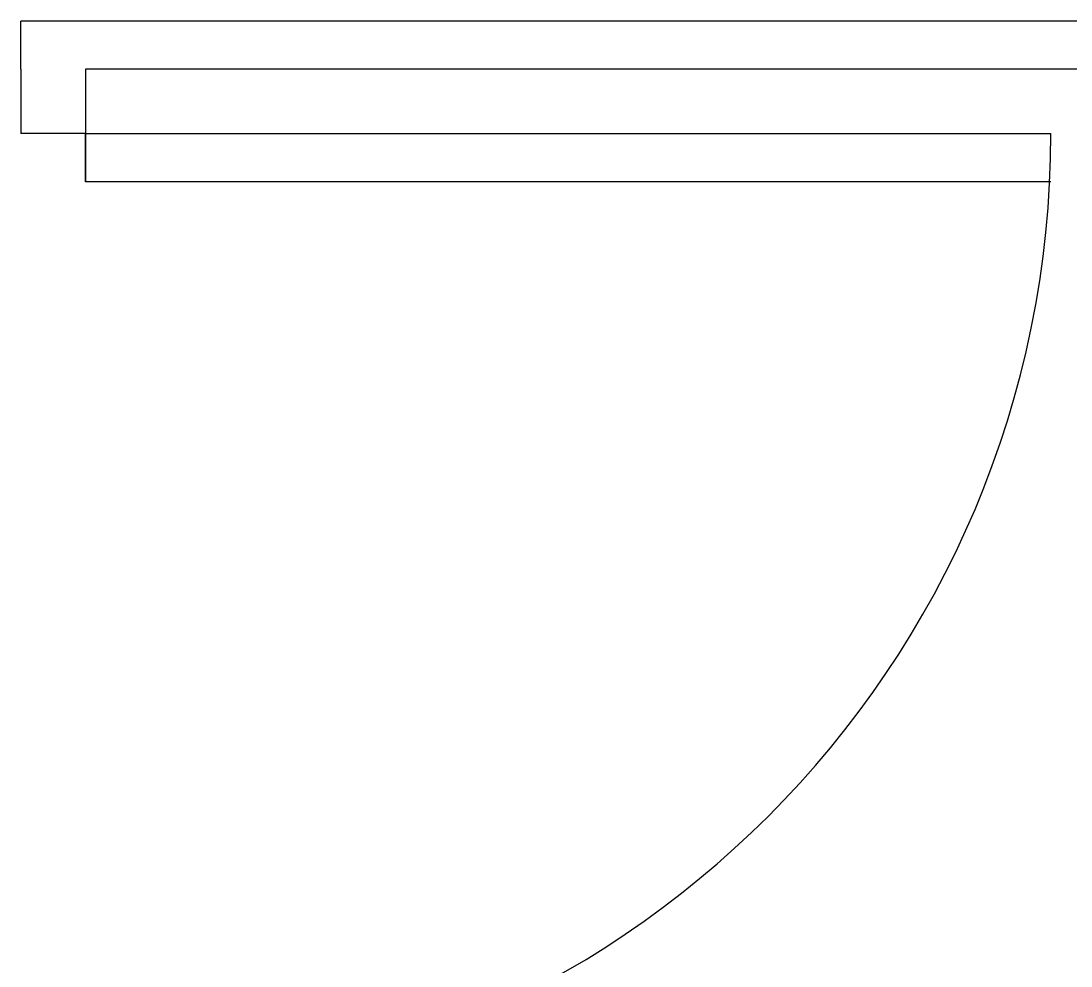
# Model space of a CAD drawing. Header units: millimetres. Extents: x 999 to 1260, y -38 to 225.
# Drawn here: x 1064.037 to 1064.69, y 82.745 to 83.332 of the extents above; entities that cross this region are included whole.
import ezdxf
from ezdxf.enums import TextEntityAlignment as Align

# ---------------------------------------------------------------- set-up
doc = ezdxf.new("R2010")
doc.units = ezdxf.units.MM
doc.layers.add('I-ARQ', color=8, linetype='Continuous')
doc.styles.add('ROMANS', font='romans', dxfattribs={"oblique": 15})

# ---------------------------------------------------------------- blocks, each defined once
blk = doc.blocks.new('praça')
at = {"layer": 'I-ARQ'}
for p, q in [((1259.16582, 26.74445), (1259.12582, 26.74445)), ((1259.12582, 26.70445), (1259.12582, 26.74445)), ((1259.16582, 26.74445), (1259.19582, 26.74445)), ((1259.19582, 25.49445), (1259.19582, 26.74445)), ((1259.16582, 26.70445), (1259.09582, 26.70445)), ((1259.09582, 26.10445), (1259.09582, 26.70445)), ((1259.09582, 26.70445), (1259.12582, 26.70445)), ((1259.12582, 26.70445), (1259.12582, 26.10445)), ((1259.16582, 25.49445), (1259.16582, 26.70445))]:
    blk.add_line(p, q, dxfattribs=at)
blk.add_arc((1259.12582, 26.70445), 0.6, 180, 270, dxfattribs=at)
at = {"layer": 'I-ARQ', "width": 1, "flags": 3}
blk.add_attdef('CODIGO', text='', height=0.024, rotation=360, dxfattribs=at).set_placement((1257.01582, 34.84445), align=Align.MIDDLE)
at = {"layer": 'I-ARQ', "text_generation_flag": 4, "width": 1, "flags": 3}
blk.add_attdef('CODIGO', text='', height=0.024, rotation=360, dxfattribs=at).set_placement((1258.87082, 16.02772), align=Align.MIDDLE)
at = {"layer": 'I-ARQ', "style": 'ROMANS', "width": 1}
blk.add_attdef('0.00', (1278.70341, -45.86682), '', height=0.36, dxfattribs=at)

msp = doc.modelspace()

# ---------------------------------------------------------------- block references
at = {"layer": 'I-ARQ', "rotation": 90}
msp.add_blockref('praça', (1090.78188, -1175.8639), dxfattribs=at)

doc.saveas('drawing.dxf')
